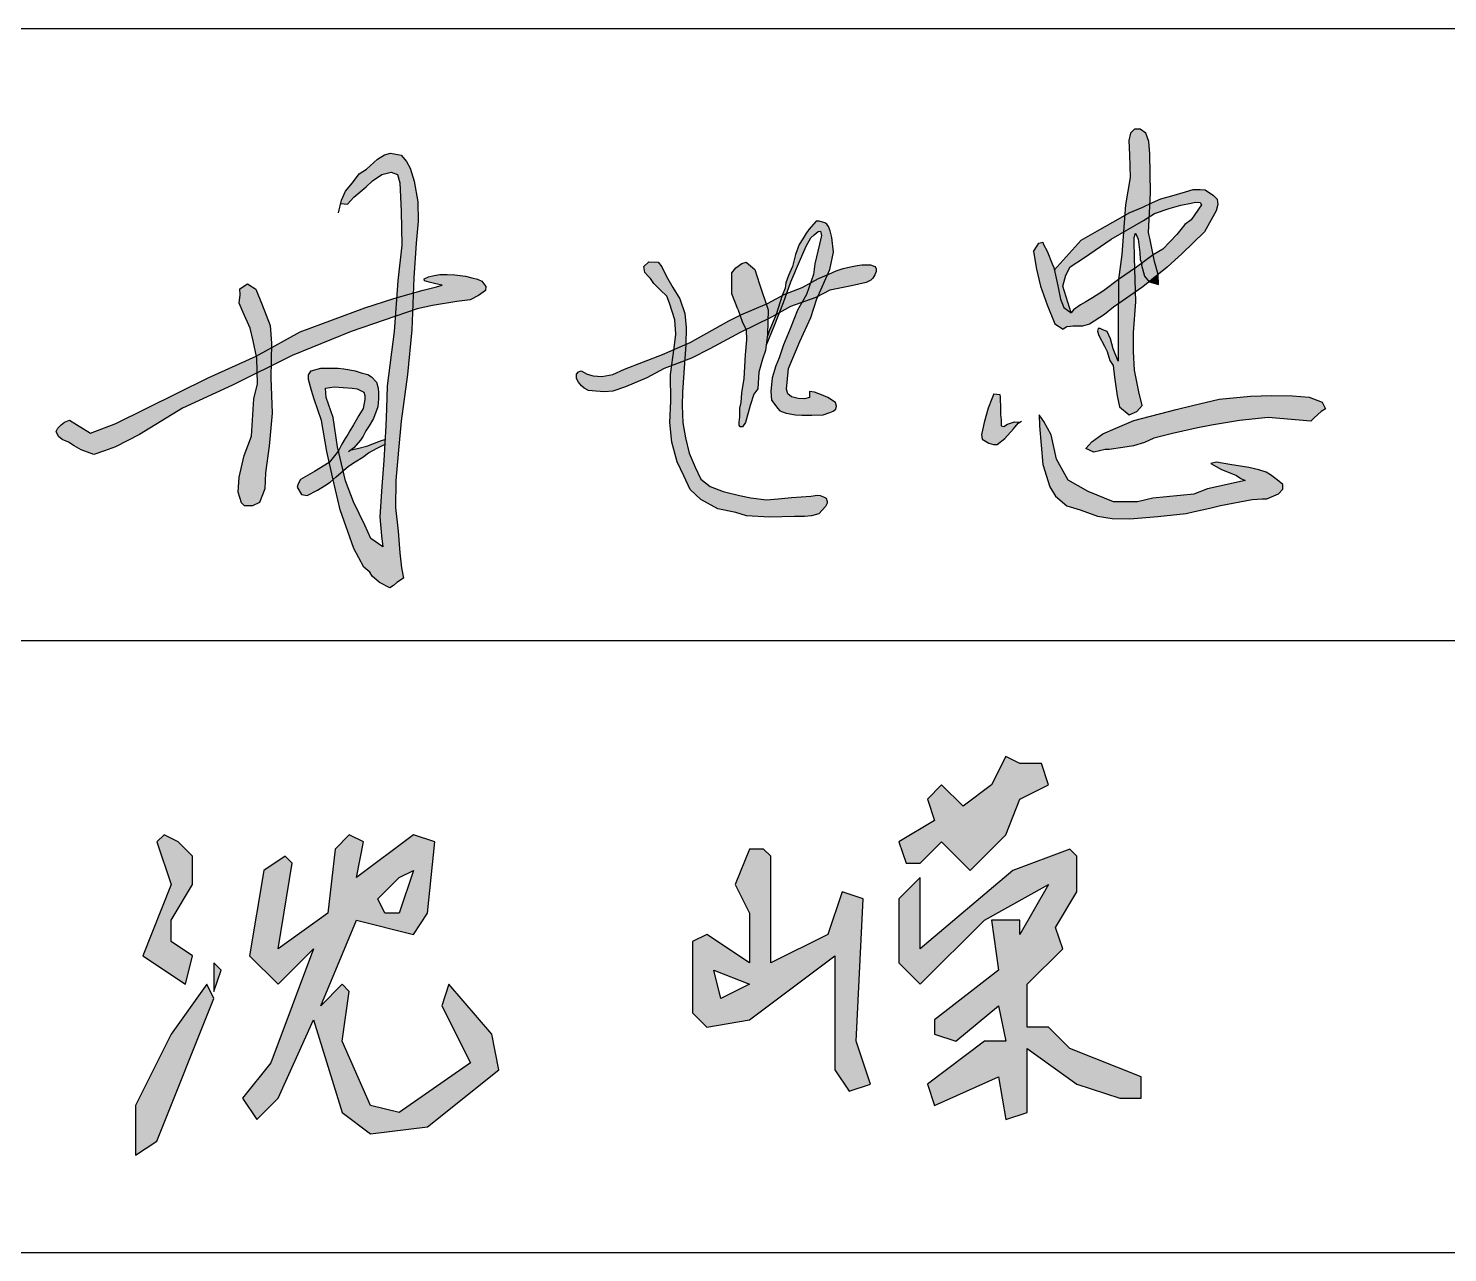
# Model space of a CAD drawing. Header units: millimetres. Extents: x 866309 to 879639, y 39442 to 44891.
# Drawn here: x 869122.6 to 869137.68, y 39486.43 to 39499.43 of the extents above; entities that cross this region are included whole.
import ezdxf

# ---------------------------------------------------------------- set-up
doc = ezdxf.new("R2010")
doc.units = ezdxf.units.MM
doc.header["$LTSCALE"] = 1000
doc.header["$MEASUREMENT"] = 0
doc.layers.add('HATCH', color=8, linetype='Continuous')

msp = doc.modelspace()

# ---------------------------------------------------------------- hatches: boundary and pattern name
at = {"linetype": 'Continuous'}
h = msp.add_hatch(color=256, dxfattribs=at)
h.paths.add_polyline_path([(869131.169, 39489.583), (869131.169, 39488.373), (869131.32, 39488.146), (869131.547, 39488.221), (869131.396, 39488.675), (869131.471, 39490.188), (869131.245, 39490.263), (869131.093, 39489.81), (869130.488, 39489.507), (869130.488, 39490.641), (869130.413, 39490.717), (869130.261, 39490.717), (869130.11, 39490.339), (869130.261, 39490.036), (869130.261, 39489.507), (869129.808, 39489.81), (869129.656, 39489.734), (869129.656, 39488.978), (869129.808, 39488.826), (869130.261, 39488.902)])
h.paths.add_polyline_path([(869130.261, 39489.28), (869129.959, 39489.129), (869129.883, 39489.431)], flags=16)
h.paths.add_polyline_path([(869132.984, 39490.868), (869133.135, 39491.246), (869133.438, 39491.398), (869133.362, 39491.625), (869133.135, 39491.625), (869132.984, 39491.7), (869132.833, 39491.398), (869132.53, 39491.171), (869132.303, 39491.398), (869132.152, 39491.246), (869132.228, 39491.02), (869131.85, 39490.793), (869131.925, 39490.566), (869132.076, 39490.566), (869132.303, 39490.793), (869132.606, 39490.49)])
h.paths.add_polyline_path([(869133.74, 39490.263), (869133.74, 39490.641), (869133.665, 39490.717), (869133.06, 39490.49), (869132.076, 39489.658), (869132.076, 39490.415), (869131.85, 39490.188), (869131.85, 39489.507), (869132.076, 39489.28), (869132.757, 39489.961), (869133.438, 39490.339), (869133.135, 39489.81), (869133.135, 39489.961), (869132.833, 39489.961), (869132.908, 39489.431), (869132.228, 39488.902), (869132.228, 39488.751), (869132.455, 39488.675), (869132.908, 39489.053), (869132.984, 39488.675), (869132.757, 39488.675), (869132.152, 39488.221), (869132.228, 39487.995), (869132.908, 39488.297), (869132.984, 39487.843), (869133.211, 39487.919), (869133.211, 39488.6), (869133.74, 39488.221), (869134.194, 39488.07), (869134.421, 39488.07), (869134.421, 39488.297), (869133.665, 39488.6), (869133.438, 39488.826), (869133.211, 39488.826), (869133.211, 39489.28), (869133.589, 39489.658), (869133.513, 39489.885)])
h = msp.add_hatch(color=256, dxfattribs=at)
h.paths.add_polyline_path([(869124.121, 39489.734), (869124.121, 39489.961), (869124.348, 39490.339), (869124.348, 39490.641), (869124.197, 39490.793), (869124.046, 39490.868), (869123.97, 39490.793), (869124.121, 39490.339), (869123.819, 39489.583), (869124.273, 39489.28), (869124.348, 39489.583)])
h.paths.add_polyline_path([(869124.651, 39489.431), (869124.575, 39489.507), (869124.575, 39489.205)])
h.paths.add_polyline_path([(869124.575, 39489.129), (869124.5, 39489.28), (869124.121, 39488.751), (869123.743, 39487.995), (869123.743, 39487.465), (869123.97, 39487.616)])
h.paths.add_polyline_path([(869126.088, 39489.961), (869126.693, 39489.81), (869126.844, 39490.036), (869126.92, 39490.793), (869126.693, 39490.868), (869126.088, 39490.415), (869126.163, 39490.793), (869126.012, 39490.868), (869125.861, 39490.717), (869125.785, 39490.036), (869125.256, 39489.658), (869125.407, 39490.566), (869125.331, 39490.641), (869125.105, 39490.49), (869124.953, 39489.583), (869125.256, 39489.28), (869125.634, 39489.658), (869125.18, 39488.448), (869124.878, 39488.07), (869125.029, 39487.843), (869125.256, 39488.07), (869125.634, 39488.902), (869125.936, 39487.919), (869126.239, 39487.692), (869126.844, 39487.768), (869127.6, 39488.373), (869127.525, 39488.751), (869127.071, 39489.28), (869126.995, 39489.053), (869127.298, 39488.448), (869126.541, 39487.919), (869126.239, 39487.995), (869125.936, 39488.675), (869126.012, 39489.205), (869125.936, 39489.28), (869125.71, 39489.053)])
h.paths.add_polyline_path([(869126.315, 39490.188), (869126.541, 39490.415), (869126.693, 39490.49), (869126.541, 39490.036), (869126.39, 39490.036)], flags=16)
at = {"layer": 'HATCH'}
for points in [[(869134.515, 39498.099), (869134.504, 39498.229), (869134.473, 39498.32), (869134.41, 39498.362), (869134.35, 39498.362), (869134.308, 39498.317), (869134.29, 39498.24), (869134.297, 39498.089), (869134.304, 39497.847), (869134.255, 39497.556), (869134.247, 39497.445), (869134.294, 39497.472), (869134.438, 39497.531), (869134.516, 39497.568), (869134.522, 39497.685)], [(869126.723, 39497.15), (869126.744, 39497.385), (869126.742, 39497.591), (869126.701, 39497.81), (869126.659, 39497.946), (869126.619, 39498.016), (869126.563, 39498.085), (869126.45, 39498.107), (869126.386, 39498.088), (869126.311, 39498.043), (869126.196, 39497.936), (869126.119, 39497.885), (869126.047, 39497.792), (869125.972, 39497.703), (869125.929, 39497.607), (869125.921, 39497.572), (869125.995, 39497.565), (869126.059, 39497.639), (869126.19, 39497.75), (869126.258, 39497.811), (869126.359, 39497.878), (869126.457, 39497.905), (869126.524, 39497.878), (869126.551, 39497.791), (869126.564, 39497.491), (869126.571, 39497.13), (869126.527, 39496.752), (869126.515, 39496.571), (869126.693, 39496.622), (869126.699, 39496.781)], [(869135.229, 39497.616), (869135.19, 39497.658), (869135.102, 39497.716), (869135.05, 39497.721), (869134.973, 39497.719), (869134.892, 39497.696), (869134.746, 39497.653), (869134.632, 39497.62), (869134.543, 39497.581), (869134.516, 39497.568), (869134.509, 39497.432), (869134.563, 39497.466), (869134.718, 39497.519), (869134.844, 39497.553), (869134.952, 39497.575), (869134.998, 39497.584), (869135.047, 39497.582), (869135.064, 39497.557), (869134.953, 39497.398), (869134.886, 39497.347), (869134.799, 39497.244), (869134.651, 39497.086), (869134.55, 39497.026), (869134.564, 39496.956), (869134.602, 39496.818), (869134.697, 39496.895), (869134.856, 39497.04), (869135.096, 39497.269), (869135.22, 39497.492), (869135.236, 39497.562)], [(869134.516, 39497.568), (869134.438, 39497.531), (869134.294, 39497.472), (869134.247, 39497.445), (869134.234, 39497.269), (869134.446, 39497.391), (869134.509, 39497.432)], [(869130.793, 39496.957), (869130.866, 39497.118), (869130.915, 39497.208), (869130.951, 39497.239), (869130.993, 39497.275), (869131.018, 39497.279), (869131.026, 39497.231), (869131.007, 39497.138), (869130.955, 39496.931), (869130.941, 39496.816), (869130.911, 39496.728), (869130.925, 39496.736), (869130.995, 39496.776), (869131.092, 39496.817), (869131.116, 39496.87), (869131.153, 39497.056), (869131.137, 39497.211), (869131.118, 39497.283), (869131.101, 39497.328), (869131.083, 39497.353), (869131.063, 39497.368), (869131.002, 39497.385), (869130.971, 39497.385), (869130.894, 39497.297), (869130.862, 39497.248), (869130.829, 39497.195), (869130.791, 39497.137), (869130.75, 39497.03), (869130.72, 39496.901), (869130.677, 39496.806), (869130.647, 39496.73), (869130.642, 39496.673), (869130.61, 39496.594), (869130.638, 39496.609), (869130.657, 39496.616), (869130.7, 39496.739)], [(869133.82, 39496.999), (869134.103, 39497.193), (869134.234, 39497.269), (869134.247, 39497.445), (869134.204, 39497.42), (869133.959, 39497.281), (869133.784, 39497.184), (869133.499, 39496.865), (869133.538, 39496.696), (869133.566, 39496.555), (869133.6, 39496.469), (869133.677, 39496.409), (869133.589, 39496.693), (869133.622, 39496.809), (869133.667, 39496.898)], [(869134.509, 39497.432), (869134.446, 39497.391), (869134.234, 39497.269), (869134.217, 39497.029), (869134.181, 39496.766), (869134.355, 39496.883), (869134.351, 39496.995), (869134.346, 39497.177), (869134.348, 39497.21), (869134.363, 39497.257), (869134.391, 39497.192), (869134.404, 39497.081), (869134.406, 39497.051), (869134.413, 39496.978), (869134.428, 39496.936), (869134.55, 39497.026), (869134.518, 39497.187), (869134.501, 39497.264)], [(869133.493, 39496.893), (869133.477, 39496.932), (869133.422, 39497.067), (869133.386, 39497.137), (869133.378, 39497.16), (869133.335, 39497.152), (869133.319, 39497.121), (869133.277, 39497.063), (869133.309, 39496.876), (869133.352, 39496.694), (869133.424, 39496.495), (869133.505, 39496.293), (869133.592, 39496.236), (869133.634, 39496.261), (869133.67, 39496.267), (869133.695, 39496.268), (869133.746, 39496.268), (869133.8, 39496.27), (869133.872, 39496.289), (869134.033, 39496.394), (869134.127, 39496.471), (869134.18, 39496.508), (869134.181, 39496.766), (869134.023, 39496.644), (869133.904, 39496.569), (869133.834, 39496.526), (869133.778, 39496.495), (869133.704, 39496.442), (869133.677, 39496.409), (869133.6, 39496.469), (869133.566, 39496.555), (869133.538, 39496.696)], [(869129.576, 39496.402), (869129.524, 39496.56), (869129.45, 39496.681), (869129.38, 39496.796), (869129.333, 39496.9), (869129.291, 39496.949), (869129.195, 39496.953), (869129.142, 39496.904), (869129.152, 39496.838), (869129.182, 39496.804), (869129.21, 39496.774), (869129.247, 39496.721), (869129.317, 39496.65), (869129.383, 39496.587), (869129.414, 39496.513), (869129.468, 39496.336), (869129.481, 39496.184), (869129.461, 39496.04), (869129.459, 39496.02), (869129.586, 39496.075), (869129.591, 39496.254)], [(869130.37, 39496.716), (869130.318, 39496.872), (869130.226, 39496.948), (869130.182, 39496.936), (869130.118, 39496.888), (869130.074, 39496.836), (869130.074, 39496.752), (869130.074, 39496.612), (869130.138, 39496.451), (869130.161, 39496.384), (869130.171, 39496.389), (869130.441, 39496.504)], [(869131.503, 39496.731), (869131.551, 39496.756), (869131.572, 39496.778), (869131.594, 39496.813), (869131.609, 39496.851), (869131.608, 39496.879), (869131.605, 39496.89), (869131.595, 39496.904), (869131.548, 39496.919), (869131.455, 39496.919), (869131.405, 39496.912), (869131.335, 39496.899), (869131.258, 39496.882), (869131.182, 39496.856), (869131.105, 39496.822), (869131.092, 39496.817), (869130.99, 39496.585), (869131.117, 39496.653), (869131.345, 39496.697)], [(869134.459, 39496.801), (869134.426, 39496.917), (869134.428, 39496.936), (869134.372, 39496.895), (869134.355, 39496.883), (869134.362, 39496.632), (869134.439, 39496.686), (869134.508, 39496.741)], [(869134.564, 39496.956), (869134.55, 39497.026), (869134.55, 39497.026), (869134.428, 39496.936), (869134.426, 39496.917), (869134.459, 39496.801), (869134.508, 39496.741), (869134.602, 39496.818)], [(869127.386, 39496.594), (869127.46, 39496.646), (869127.462, 39496.689), (869127.419, 39496.747), (869127.373, 39496.769), (869127.315, 39496.784), (869127.247, 39496.8), (869127.132, 39496.813), (869127.052, 39496.817), (869126.975, 39496.817), (869126.915, 39496.806), (869126.854, 39496.794), (869126.806, 39496.773), (869126.81, 39496.749), (869126.862, 39496.736), (869126.93, 39496.72), (869127, 39496.705), (869126.938, 39496.687), (869126.796, 39496.652), (869126.693, 39496.622), (869126.686, 39496.438), (869126.732, 39496.454), (869126.895, 39496.487), (869127.153, 39496.53), (869127.295, 39496.547)], [(869131.092, 39496.817), (869130.995, 39496.776), (869130.925, 39496.736), (869130.911, 39496.728), (869130.869, 39496.607), (869130.819, 39496.521), (869130.966, 39496.573), (869130.99, 39496.585)], [(869134.355, 39496.883), (869134.181, 39496.766), (869134.18, 39496.508), (869134.362, 39496.632)], [(869134.602, 39496.818), (869134.508, 39496.741), (869134.606, 39496.71)], [(869125.173, 39496.275), (869125.089, 39496.497), (869125.019, 39496.663), (869124.931, 39496.72), (869124.849, 39496.664), (869124.855, 39496.6), (869124.843, 39496.512), (869124.886, 39496.413), (869124.961, 39496.249), (869124.99, 39496.115), (869125.025, 39495.951), (869125.185, 39496.04), (869125.186, 39496.09)], [(869126.693, 39496.622), (869126.515, 39496.571), (869126.502, 39496.374), (869126.686, 39496.438)], [(869130.61, 39496.594), (869130.454, 39496.509), (869130.441, 39496.504), (869130.462, 39496.442), (869130.459, 39496.345), (869130.496, 39496.364), (869130.547, 39496.392)], [(869130.657, 39496.616), (869130.638, 39496.609), (869130.61, 39496.594), (869130.547, 39496.392), (869130.58, 39496.411), (869130.622, 39496.519)], [(869130.869, 39496.607), (869130.911, 39496.728), (869130.821, 39496.679), (869130.657, 39496.616), (869130.622, 39496.519), (869130.58, 39496.411), (869130.699, 39496.479), (869130.819, 39496.521)], [(869134.365, 39496.526), (869134.362, 39496.632), (869134.18, 39496.508), (869134.178, 39496.24), (869134.177, 39496.026), (869134.178, 39495.896), (869134.126, 39496.03), (869134.097, 39496.136), (869134.062, 39496.212), (869134.014, 39496.231), (869133.987, 39496.243), (869133.966, 39496.245), (869133.958, 39496.216), (869133.974, 39496.17), (869134.033, 39496.058), (869134.06, 39495.999), (869134.09, 39495.904), (869134.124, 39495.853), (869134.14, 39495.727), (869134.168, 39495.528), (869134.191, 39495.411), (869134.296, 39495.326), (869134.377, 39495.363), (869134.432, 39495.427), (869134.397, 39495.573), (869134.351, 39495.802), (869134.34, 39496.001), (869134.34, 39496.203)], [(869126.034, 39496.212), (869126.502, 39496.374), (869126.515, 39496.571), (869126.486, 39496.563), (869126.179, 39496.462), (869125.49, 39496.208), (869125.185, 39496.04), (869125.182, 39495.845), (869125.405, 39495.956)], [(869130.462, 39496.442), (869130.441, 39496.504), (869130.171, 39496.389), (869130.161, 39496.384), (869130.183, 39496.318), (869130.226, 39496.231), (869130.459, 39496.345)], [(869130.913, 39496.362), (869130.978, 39496.558), (869130.99, 39496.585), (869130.966, 39496.573), (869130.819, 39496.521), (869130.771, 39496.439), (869130.693, 39496.24), (869130.622, 39496.071), (869130.578, 39495.934), (869130.543, 39495.847), (869130.504, 39495.719), (869130.488, 39495.577), (869130.497, 39495.482), (869130.565, 39495.396), (869130.585, 39495.371), (869130.653, 39495.344), (869130.752, 39495.327), (869130.818, 39495.325), (869130.926, 39495.325), (869131.044, 39495.329), (869131.115, 39495.352), (869131.15, 39495.368), (869131.18, 39495.388), (869131.185, 39495.419), (869131.177, 39495.457), (869131.095, 39495.513), (869131.046, 39495.532), (869130.952, 39495.567), (869130.901, 39495.575), (869130.901, 39495.536), (869130.898, 39495.512), (869130.846, 39495.498), (869130.778, 39495.501), (869130.708, 39495.52), (869130.67, 39495.549), (869130.654, 39495.6), (869130.678, 39495.82), (869130.796, 39496.106)], [(869125.972, 39494.628), (869125.948, 39494.733), (869125.872, 39494.668), (869125.84, 39494.639), (869125.84, 39494.638), (869125.915, 39494.32), (869126.059, 39493.908), (869126.168, 39493.709), (869126.23, 39493.655), (869126.256, 39493.615), (869126.333, 39493.546), (869126.443, 39493.49), (869126.481, 39493.516), (869126.516, 39493.548), (869126.589, 39493.593), (869126.567, 39493.703), (869126.55, 39493.863), (869126.531, 39494.091), (869126.503, 39494.344), (869126.506, 39494.629), (869126.535, 39494.951), (869126.563, 39495.26), (869126.632, 39495.754), (869126.678, 39496.23), (869126.686, 39496.438), (869126.502, 39496.374), (869126.49, 39496.212), (869126.416, 39495.635), (869126.409, 39495.391), (869126.399, 39495.209), (869126.379, 39494.844), (869126.359, 39494.565), (869126.336, 39494.244), (869126.355, 39494.043), (869126.369, 39493.925), (869126.242, 39494.015), (869126.177, 39494.156), (869126.057, 39494.404)], [(869130.163, 39496.201), (869130.226, 39496.231), (869130.183, 39496.318), (869130.161, 39496.384), (869130.044, 39496.327), (869129.632, 39496.094), (869129.586, 39496.075), (869129.574, 39495.902), (869129.645, 39495.929), (869129.842, 39496.027)], [(869130.455, 39496.179), (869130.459, 39496.345), (869130.226, 39496.231), (869130.232, 39496.123), (869130.217, 39495.965), (869130.202, 39495.713), (869130.177, 39495.561), (869130.169, 39495.458), (869130.158, 39495.399), (869130.156, 39495.349), (869130.156, 39495.305), (869130.15, 39495.248), (869130.151, 39495.219), (869130.155, 39495.207), (869130.163, 39495.2), (869130.189, 39495.201), (869130.219, 39495.245), (869130.268, 39495.426), (869130.31, 39495.546), (869130.35, 39495.602), (869130.362, 39495.782), (869130.402, 39495.918), (869130.434, 39496.011)], [(869130.58, 39496.411), (869130.547, 39496.392), (869130.474, 39496.228), (869130.453, 39496.164), (869130.442, 39496.07), (869130.524, 39496.27)], [(869125.185, 39496.04), (869125.025, 39495.951), (869125.03, 39495.928), (869125.034, 39495.772), (869125.182, 39495.845)], [(869129.356, 39495.82), (869129.435, 39495.85), (869129.459, 39496.02), (869129.338, 39495.969), (869128.935, 39495.814), (869128.811, 39495.755), (869128.693, 39495.734), (869128.601, 39495.743), (869128.54, 39495.76), (869128.474, 39495.793), (869128.447, 39495.784), (869128.427, 39495.758), (869128.424, 39495.715), (869128.448, 39495.673), (869128.478, 39495.637), (869128.508, 39495.609), (869128.553, 39495.587), (869128.631, 39495.578), (869128.722, 39495.571), (869128.81, 39495.578), (869128.946, 39495.625), (869129.173, 39495.72)], [(869129.586, 39496.075), (869129.459, 39496.02), (869129.435, 39495.85), (869129.574, 39495.902)], [(869124.241, 39495.397), (869124.773, 39495.642), (869125.034, 39495.772), (869125.03, 39495.928), (869125.025, 39495.951), (869124.514, 39495.719), (869123.534, 39495.235), (869123.266, 39495.133), (869123.042, 39495.271), (869122.989, 39495.248), (869122.954, 39495.221), (869122.919, 39495.186), (869122.9, 39495.149), (869122.925, 39495.096), (869122.964, 39495.065), (869123.03, 39495.038), (869123.09, 39494.999), (869123.166, 39494.955), (869123.3, 39494.908), (869123.412, 39494.945), (869123.531, 39494.988), (869123.785, 39495.12)], [(869125.195, 39495.345), (869125.179, 39495.72), (869125.182, 39495.845), (869125.034, 39495.772), (869125.037, 39495.657), (869124.999, 39495.499), (869124.974, 39495.101), (869124.895, 39494.896), (869124.843, 39494.664), (869124.834, 39494.506), (869124.868, 39494.393), (869124.9, 39494.362), (869124.985, 39494.362), (869125.06, 39494.398), (869125.116, 39494.542), (869125.121, 39494.711), (869125.161, 39494.995)], [(869129.548, 39495.428), (869129.55, 39495.569), (869129.565, 39495.775), (869129.574, 39495.902), (869129.435, 39495.85), (869129.422, 39495.755), (869129.428, 39495.471), (869129.418, 39495.247), (869129.439, 39495.037), (869129.496, 39494.83), (869129.566, 39494.681), (869129.631, 39494.534), (869129.744, 39494.428), (869129.925, 39494.331), (869130.118, 39494.29), (869130.23, 39494.255), (869130.474, 39494.24), (869130.741, 39494.247), (869130.845, 39494.248), (869130.92, 39494.254), (869130.998, 39494.277), (869131.07, 39494.354), (869131.088, 39494.39), (869131.088, 39494.406), (869131.076, 39494.444), (869131.048, 39494.458), (869131.012, 39494.47), (869130.984, 39494.476), (869130.913, 39494.463), (869130.709, 39494.449), (869130.566, 39494.437), (869130.444, 39494.426), (869130.278, 39494.445), (869130.155, 39494.471), (869129.983, 39494.512), (869129.845, 39494.568), (869129.744, 39494.646), (869129.684, 39494.773), (869129.621, 39494.92), (869129.584, 39495.083), (869129.554, 39495.243)], [(869126.248, 39495.732), (869126.21, 39495.756), (869126.14, 39495.773), (869126.076, 39495.793), (869126.018, 39495.806), (869125.954, 39495.816), (869125.893, 39495.823), (869125.796, 39495.823), (869125.711, 39495.823), (869125.607, 39495.793), (869125.58, 39495.752), (869125.58, 39495.702), (869125.61, 39495.587), (869125.641, 39495.493), (869125.718, 39495.267), (869125.775, 39494.937), (869125.8, 39494.821), (869125.898, 39494.946), (869125.888, 39494.989), (869125.842, 39495.3), (869125.768, 39495.511), (869125.759, 39495.611), (869125.851, 39495.626), (869126.042, 39495.609), (869126.096, 39495.602), (869126.137, 39495.582), (869126.168, 39495.567), (869126.179, 39495.533), (869126.179, 39495.489), (869126.161, 39495.396), (869126.114, 39495.322), (869126.057, 39495.222), (869126.018, 39495.157), (869125.996, 39495.12), (869125.968, 39495.076), (869125.935, 39495.016), (869125.898, 39494.946), (869125.948, 39494.733), (869126.003, 39494.781), (869126.074, 39494.828), (869126.155, 39494.878), (869126.216, 39494.924), (869126.307, 39494.974), (869126.388, 39495.011), (869126.391, 39495.067), (869126.355, 39495.056), (869126.253, 39495.017), (869126.209, 39495), (869126.098, 39494.969), (869126.033, 39494.955), (869126.062, 39494.977), (869126.133, 39495.058), (869126.16, 39495.102), (869126.187, 39495.156), (869126.224, 39495.21), (869126.271, 39495.287), (869126.315, 39495.412), (869126.322, 39495.496), (869126.322, 39495.56), (869126.318, 39495.611), (869126.302, 39495.675)], [(869133.067, 39495.179), (869133.117, 39495.239), (869133.135, 39495.25), (869133.077, 39495.254), (869133.004, 39495.229), (869132.964, 39495.204), (869132.936, 39495.209), (869132.934, 39495.236), (869132.934, 39495.274), (869132.929, 39495.332), (869132.929, 39495.374), (869132.929, 39495.435), (869132.926, 39495.47), (869132.926, 39495.515), (869132.921, 39495.545), (869132.856, 39495.55), (869132.836, 39495.497), (869132.798, 39495.397), (869132.753, 39495.246), (869132.738, 39495.166), (869132.728, 39495.118), (869132.735, 39495.068), (869132.803, 39495.026), (869132.853, 39495.011), (869132.894, 39495.013), (869132.974, 39495.076)], [(869134.756, 39495.131), (869135.005, 39495.187), (869135.168, 39495.218), (869135.467, 39495.269), (869135.772, 39495.299), (869136.225, 39495.261), (869136.258, 39495.294), (869136.332, 39495.363), (869136.378, 39495.391), (869136.345, 39495.462), (869136.205, 39495.516), (869136.029, 39495.528), (869135.808, 39495.533), (869135.584, 39495.526), (869135.25, 39495.495), (869134.967, 39495.427), (869134.794, 39495.383), (869134.343, 39495.266), (869134.147, 39495.182), (869134.015, 39495.126), (869133.898, 39495.042), (869133.835, 39494.971), (869133.919, 39494.93), (869134.041, 39494.958), (869134.082, 39494.961), (869134.227, 39494.981), (869134.339, 39494.999), (869134.458, 39495.035), (869134.555, 39495.08)], [(869133.465, 39495.115), (869133.389, 39495.255), (869133.338, 39495.329), (869133.341, 39495.211), (869133.376, 39494.799), (869133.451, 39494.563), (869133.512, 39494.465), (869133.632, 39494.36), (869133.773, 39494.32), (869133.958, 39494.251), (869134.113, 39494.225), (869134.303, 39494.223), (869134.599, 39494.247), (869134.9, 39494.281), (869134.989, 39494.301), (869135.152, 39494.335), (869135.265, 39494.366), (869135.601, 39494.428), (869135.708, 39494.436), (869135.758, 39494.436), (869135.879, 39494.489), (869135.925, 39494.537), (869135.927, 39494.586), (869135.865, 39494.636), (869135.794, 39494.69), (869135.748, 39494.718), (869135.671, 39494.745), (869135.564, 39494.767), (869135.365, 39494.799), (869135.222, 39494.825), (869135.162, 39494.811), (869135.276, 39494.747), (869135.32, 39494.729), (869135.433, 39494.682), (869135.482, 39494.652), (869135.526, 39494.63), (869135.126, 39494.543), (869134.98, 39494.484), (869134.546, 39494.444), (869134.384, 39494.405), (869134.127, 39494.405), (869133.859, 39494.515), (869133.646, 39494.634), (869133.524, 39494.856)], [(869125.898, 39494.946), (869125.8, 39494.821), (869125.84, 39494.639), (869125.872, 39494.668), (869125.948, 39494.733)], [(869125.84, 39494.639), (869125.8, 39494.821), (869125.644, 39494.726), (869125.496, 39494.642), (869125.468, 39494.596), (869125.459, 39494.559), (869125.505, 39494.481), (869125.566, 39494.47), (869125.674, 39494.529), (869125.748, 39494.574), (869125.809, 39494.613)]]:
    msp.add_hatch(color=256, dxfattribs=at).paths.add_polyline_path(points)

# ---------------------------------------------------------------- linework, layer by layer
for p, q in [((869105.005, 39499.431), (869215.005, 39499.431)), ((869105.005, 39492.931), (869160.005, 39492.931)), ((869105.005, 39486.431), (869160.005, 39486.431))]:
    msp.add_line(p, q)
for points in [[(869134.426, 39496.917), (869134.459, 39496.801), (869134.508, 39496.741), (869134.606, 39496.71), (869134.602, 39496.818), (869134.564, 39496.956), (869134.518, 39497.187), (869134.501, 39497.264), (869134.522, 39497.685), (869134.515, 39498.099), (869134.504, 39498.229), (869134.473, 39498.32), (869134.41, 39498.362), (869134.35, 39498.362), (869134.308, 39498.317), (869134.29, 39498.24), (869134.297, 39498.089), (869134.304, 39497.847), (869134.255, 39497.556), (869134.217, 39497.029), (869134.181, 39496.766), (869134.178, 39496.24), (869134.177, 39496.026), (869134.178, 39495.896), (869134.126, 39496.03), (869134.097, 39496.136), (869134.062, 39496.212)], [(869125.897, 39497.474), (869125.929, 39497.607), (869125.972, 39497.703), (869126.047, 39497.792), (869126.119, 39497.885), (869126.196, 39497.936), (869126.311, 39498.043), (869126.386, 39498.088), (869126.45, 39498.107), (869126.563, 39498.085), (869126.619, 39498.016), (869126.659, 39497.946), (869126.701, 39497.81), (869126.742, 39497.591), (869126.744, 39497.385), (869126.723, 39497.15), (869126.699, 39496.781), (869126.678, 39496.23), (869126.632, 39495.754), (869126.563, 39495.26), (869126.535, 39494.951), (869126.506, 39494.629), (869126.503, 39494.344), (869126.531, 39494.091), (869126.55, 39493.863), (869126.567, 39493.703), (869126.589, 39493.593), (869126.516, 39493.548), (869126.481, 39493.516), (869126.443, 39493.49), (869126.333, 39493.546), (869126.256, 39493.615), (869126.23, 39493.655), (869126.168, 39493.709), (869126.059, 39493.908), (869125.915, 39494.32), (869125.84, 39494.638), (869125.775, 39494.937), (869125.718, 39495.267), (869125.641, 39495.493), (869125.61, 39495.587), (869125.58, 39495.702), (869125.58, 39495.752), (869125.607, 39495.793), (869125.607, 39495.793), (869125.711, 39495.823), (869125.796, 39495.823), (869125.796, 39495.823), (869125.893, 39495.823), (869125.954, 39495.816), (869126.018, 39495.806), (869126.076, 39495.793), (869126.14, 39495.773), (869126.21, 39495.756), (869126.248, 39495.732), (869126.302, 39495.675), (869126.318, 39495.611), (869126.322, 39495.56), (869126.322, 39495.496), (869126.315, 39495.412), (869126.271, 39495.287), (869126.224, 39495.21), (869126.187, 39495.156), (869126.16, 39495.102), (869126.133, 39495.058), (869126.133, 39495.058), (869126.062, 39494.977), (869126.005, 39494.934)], [(869125.921, 39497.572), (869125.995, 39497.565), (869125.995, 39497.565), (869126.059, 39497.639), (869126.19, 39497.75), (869126.258, 39497.811), (869126.359, 39497.878), (869126.457, 39497.905), (869126.457, 39497.905), (869126.524, 39497.878), (869126.551, 39497.791), (869126.564, 39497.491), (869126.571, 39497.13), (869126.527, 39496.752), (869126.49, 39496.212), (869126.416, 39495.635), (869126.409, 39495.391), (869126.399, 39495.209), (869126.379, 39494.844), (869126.359, 39494.565), (869126.336, 39494.244), (869126.355, 39494.043), (869126.369, 39493.925), (869126.369, 39493.925), (869126.242, 39494.015), (869126.177, 39494.156), (869126.057, 39494.404), (869125.972, 39494.628), (869125.888, 39494.989), (869125.842, 39495.3), (869125.768, 39495.511), (869125.759, 39495.611), (869125.759, 39495.611), (869125.851, 39495.626), (869126.042, 39495.609), (869126.042, 39495.609), (869126.096, 39495.602), (869126.137, 39495.582), (869126.168, 39495.567), (869126.179, 39495.533), (869126.179, 39495.489), (869126.161, 39495.396), (869126.114, 39495.322), (869126.057, 39495.222), (869126.018, 39495.157), (869125.996, 39495.12), (869125.968, 39495.076), (869125.935, 39495.016), (869125.898, 39494.946), (869125.8, 39494.821), (869125.644, 39494.726), (869125.496, 39494.642), (869125.468, 39494.596), (869125.459, 39494.559), (869125.505, 39494.481), (869125.566, 39494.47), (869125.674, 39494.529), (869125.748, 39494.574), (869125.809, 39494.613), (869125.872, 39494.668), (869126.003, 39494.781), (869126.074, 39494.828), (869126.155, 39494.878), (869126.216, 39494.924), (869126.307, 39494.974), (869126.388, 39495.011)], [(869133.499, 39496.865), (869133.784, 39497.184), (869133.959, 39497.281), (869134.204, 39497.42), (869134.294, 39497.472), (869134.438, 39497.531), (869134.543, 39497.581), (869134.632, 39497.62), (869134.746, 39497.653), (869134.892, 39497.696), (869134.973, 39497.719), (869135.05, 39497.721), (869135.102, 39497.716), (869135.19, 39497.658), (869135.229, 39497.616), (869135.236, 39497.562), (869135.22, 39497.492), (869135.096, 39497.269), (869134.856, 39497.04), (869134.697, 39496.895), (869134.439, 39496.686), (869134.127, 39496.471), (869134.033, 39496.394), (869133.872, 39496.289), (869133.8, 39496.27), (869133.746, 39496.268), (869133.695, 39496.268), (869133.67, 39496.267), (869133.634, 39496.261), (869133.592, 39496.236)], [(869133.277, 39497.063), (869133.319, 39497.121), (869133.335, 39497.152), (869133.335, 39497.152), (869133.378, 39497.16), (869133.386, 39497.137), (869133.422, 39497.067), (869133.477, 39496.932), (869133.493, 39496.893), (869133.538, 39496.696), (869133.566, 39496.555), (869133.6, 39496.469), (869133.677, 39496.409), (869133.589, 39496.693), (869133.622, 39496.809), (869133.667, 39496.898), (869133.82, 39496.999), (869134.103, 39497.193), (869134.446, 39497.391), (869134.563, 39497.466), (869134.718, 39497.519), (869134.844, 39497.553), (869134.952, 39497.575), (869134.998, 39497.584), (869135.047, 39497.582), (869135.064, 39497.557), (869134.953, 39497.398), (869134.886, 39497.347), (869134.799, 39497.244), (869134.651, 39497.086), (869134.55, 39497.026), (869134.372, 39496.895), (869134.181, 39496.766), (869134.023, 39496.644), (869133.904, 39496.569), (869133.834, 39496.526), (869133.778, 39496.495), (869133.704, 39496.442), (869133.677, 39496.409)], [(869130.442, 39496.07), (869130.524, 39496.27), (869130.622, 39496.519), (869130.7, 39496.739), (869130.793, 39496.957), (869130.866, 39497.118), (869130.915, 39497.208), (869130.951, 39497.239), (869130.993, 39497.275), (869131.018, 39497.279), (869131.026, 39497.231), (869131.007, 39497.138), (869130.955, 39496.931), (869130.941, 39496.816), (869130.869, 39496.607), (869130.771, 39496.439), (869130.693, 39496.24), (869130.622, 39496.071), (869130.578, 39495.934), (869130.543, 39495.847), (869130.504, 39495.719), (869130.488, 39495.577), (869130.497, 39495.482), (869130.565, 39495.396), (869130.585, 39495.371), (869130.653, 39495.344), (869130.752, 39495.327), (869130.818, 39495.325), (869130.926, 39495.325), (869131.044, 39495.329), (869131.115, 39495.352), (869131.15, 39495.368), (869131.18, 39495.388), (869131.185, 39495.419), (869131.177, 39495.457), (869131.095, 39495.513), (869131.046, 39495.532), (869130.952, 39495.567), (869130.901, 39495.575), (869130.901, 39495.536), (869130.898, 39495.512), (869130.846, 39495.498), (869130.778, 39495.501), (869130.708, 39495.52), (869130.67, 39495.549), (869130.654, 39495.6), (869130.678, 39495.82), (869130.796, 39496.106), (869130.913, 39496.362), (869130.978, 39496.558), (869131.116, 39496.87), (869131.153, 39497.056), (869131.137, 39497.211), (869131.118, 39497.283), (869131.101, 39497.328), (869131.083, 39497.353), (869131.063, 39497.368), (869131.002, 39497.385), (869130.971, 39497.385), (869130.894, 39497.297), (869130.862, 39497.248), (869130.829, 39497.195), (869130.791, 39497.137), (869130.75, 39497.03), (869130.72, 39496.901), (869130.677, 39496.806), (869130.647, 39496.73), (869130.642, 39496.673)], [(869134.062, 39496.212), (869134.014, 39496.231), (869133.987, 39496.243), (869133.966, 39496.245), (869133.958, 39496.216), (869133.974, 39496.17), (869134.033, 39496.058), (869134.06, 39495.999), (869134.09, 39495.904), (869134.124, 39495.853), (869134.14, 39495.727), (869134.168, 39495.528), (869134.191, 39495.411), (869134.296, 39495.326), (869134.377, 39495.363), (869134.432, 39495.427), (869134.432, 39495.427), (869134.397, 39495.573), (869134.351, 39495.802), (869134.34, 39496.001), (869134.34, 39496.203), (869134.365, 39496.526), (869134.351, 39496.995), (869134.346, 39497.177), (869134.348, 39497.21), (869134.363, 39497.257), (869134.363, 39497.257), (869134.391, 39497.192), (869134.404, 39497.081), (869134.406, 39497.051), (869134.413, 39496.978), (869134.428, 39496.936), (869134.426, 39496.917)], [(869133.277, 39497.063), (869133.309, 39496.876), (869133.352, 39496.694), (869133.424, 39496.495), (869133.505, 39496.293), (869133.592, 39496.236)], [(869131.595, 39496.904), (869131.605, 39496.89), (869131.608, 39496.879), (869131.609, 39496.851), (869131.594, 39496.813), (869131.572, 39496.778), (869131.551, 39496.756), (869131.503, 39496.731), (869131.345, 39496.697), (869131.117, 39496.653), (869130.966, 39496.573), (869130.699, 39496.479), (869130.496, 39496.364), (869130.163, 39496.201), (869129.842, 39496.027), (869129.645, 39495.929), (869129.356, 39495.82), (869129.173, 39495.72), (869128.946, 39495.625), (869128.81, 39495.578), (869128.722, 39495.571), (869128.631, 39495.578), (869128.553, 39495.587), (869128.508, 39495.609), (869128.478, 39495.637), (869128.448, 39495.673), (869128.424, 39495.715), (869128.427, 39495.758), (869128.447, 39495.784), (869128.474, 39495.793)], [(869128.474, 39495.793), (869128.54, 39495.76), (869128.601, 39495.743), (869128.693, 39495.734), (869128.811, 39495.755), (869128.935, 39495.814), (869129.338, 39495.969), (869129.632, 39496.094), (869130.044, 39496.327), (869130.171, 39496.389), (869130.454, 39496.509), (869130.638, 39496.609), (869130.821, 39496.679), (869130.925, 39496.736), (869130.995, 39496.776), (869131.105, 39496.822), (869131.182, 39496.856), (869131.258, 39496.882), (869131.335, 39496.899), (869131.405, 39496.912), (869131.455, 39496.919), (869131.548, 39496.919), (869131.548, 39496.919), (869131.595, 39496.904)], [(869129.152, 39496.838), (869129.142, 39496.904), (869129.195, 39496.953), (869129.291, 39496.949), (869129.333, 39496.9), (869129.38, 39496.796), (869129.45, 39496.681), (869129.524, 39496.56), (869129.576, 39496.402), (869129.591, 39496.254), (869129.586, 39496.075), (869129.565, 39495.775), (869129.55, 39495.569), (869129.548, 39495.428), (869129.554, 39495.243), (869129.584, 39495.083), (869129.621, 39494.92), (869129.684, 39494.773), (869129.744, 39494.646), (869129.845, 39494.568), (869129.983, 39494.512), (869130.155, 39494.471), (869130.278, 39494.445), (869130.444, 39494.426), (869130.566, 39494.437), (869130.709, 39494.449), (869130.913, 39494.463), (869130.984, 39494.476), (869131.012, 39494.47), (869131.048, 39494.458), (869131.076, 39494.444), (869131.088, 39494.406), (869131.088, 39494.39), (869131.07, 39494.354), (869130.998, 39494.277), (869130.92, 39494.254), (869130.845, 39494.248), (869130.741, 39494.247), (869130.474, 39494.24), (869130.23, 39494.255), (869130.118, 39494.29), (869129.925, 39494.331), (869129.744, 39494.428), (869129.631, 39494.534), (869129.566, 39494.681), (869129.496, 39494.83), (869129.439, 39495.037), (869129.418, 39495.247), (869129.428, 39495.471), (869129.422, 39495.755), (869129.461, 39496.04), (869129.481, 39496.184), (869129.468, 39496.336), (869129.414, 39496.513), (869129.383, 39496.587), (869129.317, 39496.65), (869129.247, 39496.721), (869129.21, 39496.774), (869129.182, 39496.804), (869129.152, 39496.838)], [(869130.138, 39496.451), (869130.074, 39496.612), (869130.074, 39496.752), (869130.074, 39496.836), (869130.118, 39496.888), (869130.182, 39496.936), (869130.226, 39496.948), (869130.318, 39496.872), (869130.37, 39496.716), (869130.462, 39496.442), (869130.455, 39496.179), (869130.434, 39496.011), (869130.402, 39495.918), (869130.362, 39495.782), (869130.35, 39495.602), (869130.31, 39495.546), (869130.268, 39495.426), (869130.219, 39495.245), (869130.189, 39495.201), (869130.163, 39495.2)], [(869123.042, 39495.271), (869123.266, 39495.133), (869123.534, 39495.235), (869124.514, 39495.719), (869125.025, 39495.951), (869125.49, 39496.208), (869126.179, 39496.462), (869126.486, 39496.563), (869126.796, 39496.652), (869126.938, 39496.687), (869127, 39496.705), (869126.93, 39496.72), (869126.862, 39496.736), (869126.81, 39496.749), (869126.81, 39496.749), (869126.806, 39496.773), (869126.854, 39496.794), (869126.915, 39496.806), (869126.975, 39496.817), (869127.052, 39496.817), (869127.132, 39496.813), (869127.247, 39496.8), (869127.315, 39496.784), (869127.373, 39496.769), (869127.419, 39496.747), (869127.462, 39496.689), (869127.46, 39496.646), (869127.386, 39496.594), (869127.295, 39496.547), (869127.153, 39496.53), (869126.895, 39496.487), (869126.732, 39496.454), (869126.034, 39496.212), (869125.405, 39495.956), (869124.773, 39495.642), (869124.241, 39495.397), (869123.785, 39495.12), (869123.531, 39494.988), (869123.412, 39494.945), (869123.3, 39494.908), (869123.166, 39494.955), (869123.09, 39494.999), (869123.03, 39495.038), (869122.964, 39495.065), (869122.925, 39495.096), (869122.9, 39495.149), (869122.919, 39495.186), (869122.954, 39495.221), (869122.989, 39495.248), (869123.042, 39495.271)], [(869124.849, 39496.664), (869124.931, 39496.72), (869125.019, 39496.663), (869125.089, 39496.497), (869125.173, 39496.275), (869125.186, 39496.09), (869125.179, 39495.72), (869125.195, 39495.345), (869125.161, 39494.995), (869125.121, 39494.711), (869125.116, 39494.542), (869125.06, 39494.398), (869124.985, 39494.362), (869124.9, 39494.362), (869124.868, 39494.393), (869124.834, 39494.506), (869124.843, 39494.664), (869124.895, 39494.896), (869124.974, 39495.101), (869124.999, 39495.499), (869125.037, 39495.657), (869125.03, 39495.928), (869124.99, 39496.115), (869124.961, 39496.249), (869124.886, 39496.413), (869124.843, 39496.512), (869124.855, 39496.6), (869124.849, 39496.664)], [(869130.642, 39496.673), (869130.61, 39496.594), (869130.547, 39496.392), (869130.474, 39496.228), (869130.453, 39496.164)], [(869130.138, 39496.451), (869130.183, 39496.318), (869130.226, 39496.231), (869130.232, 39496.123), (869130.217, 39495.965), (869130.202, 39495.713), (869130.177, 39495.561), (869130.169, 39495.458), (869130.158, 39495.399), (869130.156, 39495.349), (869130.156, 39495.305), (869130.15, 39495.248), (869130.151, 39495.219)], [(869132.856, 39495.55), (869132.836, 39495.497), (869132.798, 39495.397), (869132.753, 39495.246), (869132.738, 39495.166), (869132.728, 39495.118), (869132.735, 39495.068), (869132.735, 39495.068), (869132.803, 39495.026), (869132.853, 39495.011), (869132.894, 39495.013), (869132.974, 39495.076), (869133.067, 39495.179), (869133.117, 39495.239), (869133.152, 39495.261)], [(869132.856, 39495.55), (869132.921, 39495.545), (869132.926, 39495.515), (869132.926, 39495.47), (869132.929, 39495.435), (869132.929, 39495.374), (869132.929, 39495.332), (869132.934, 39495.274), (869132.934, 39495.236), (869132.936, 39495.209), (869132.936, 39495.209), (869132.964, 39495.204), (869133.004, 39495.229), (869133.077, 39495.254), (869133.077, 39495.254), (869133.135, 39495.25)], [(869133.898, 39495.042), (869134.015, 39495.126), (869134.147, 39495.182), (869134.343, 39495.266), (869134.794, 39495.383), (869134.967, 39495.427), (869135.25, 39495.495), (869135.584, 39495.526), (869135.808, 39495.533), (869136.029, 39495.528), (869136.205, 39495.516), (869136.345, 39495.462), (869136.345, 39495.462), (869136.378, 39495.391), (869136.332, 39495.363), (869136.258, 39495.294), (869136.225, 39495.261), (869136.225, 39495.261), (869135.772, 39495.299), (869135.467, 39495.269), (869135.168, 39495.218), (869135.005, 39495.187), (869134.756, 39495.131), (869134.555, 39495.08), (869134.458, 39495.035), (869134.339, 39494.999), (869134.227, 39494.981), (869134.082, 39494.961), (869134.041, 39494.958), (869133.919, 39494.93), (869133.835, 39494.971), (869133.898, 39495.042), (869133.898, 39495.042)], [(869133.338, 39495.329), (869133.341, 39495.211), (869133.376, 39494.799), (869133.451, 39494.563), (869133.512, 39494.465), (869133.632, 39494.36), (869133.773, 39494.32), (869133.958, 39494.251), (869134.113, 39494.225), (869134.303, 39494.223), (869134.599, 39494.247), (869134.9, 39494.281), (869134.989, 39494.301), (869135.152, 39494.335), (869135.265, 39494.366), (869135.601, 39494.428), (869135.708, 39494.436), (869135.758, 39494.436), (869135.879, 39494.489), (869135.925, 39494.537), (869135.927, 39494.586), (869135.865, 39494.636), (869135.794, 39494.69), (869135.748, 39494.718), (869135.671, 39494.745), (869135.564, 39494.767), (869135.365, 39494.799), (869135.222, 39494.825), (869135.162, 39494.811), (869135.162, 39494.811), (869135.162, 39494.811), (869135.276, 39494.747), (869135.32, 39494.729), (869135.433, 39494.682), (869135.482, 39494.652), (869135.526, 39494.63), (869135.126, 39494.543), (869134.98, 39494.484), (869134.546, 39494.444), (869134.384, 39494.405), (869134.127, 39494.405), (869133.859, 39494.515), (869133.646, 39494.634), (869133.524, 39494.856), (869133.465, 39495.115), (869133.389, 39495.255), (869133.338, 39495.329)], [(869130.151, 39495.219), (869130.155, 39495.207), (869130.163, 39495.2)], [(869126.033, 39494.955), (869126.033, 39494.955), (869126.098, 39494.969), (869126.209, 39495), (869126.253, 39495.017), (869126.355, 39495.056), (869126.391, 39495.067)]]:
    msp.add_lwpolyline(points)
at = {"linetype": 'Continuous', "elevation": 2318108.623}
for points in [[(869133.135, 39491.625), (869132.984, 39491.7), (869132.833, 39491.398), (869132.53, 39491.171), (869132.303, 39491.398), (869132.152, 39491.246), (869132.228, 39491.02), (869131.85, 39490.793), (869131.925, 39490.566), (869132.076, 39490.566), (869132.303, 39490.793), (869132.606, 39490.49), (869132.984, 39490.868), (869133.135, 39491.246), (869133.438, 39491.398), (869133.362, 39491.625), (869133.135, 39491.625)], [(869124.197, 39490.793), (869124.046, 39490.868), (869123.97, 39490.793), (869124.121, 39490.339), (869123.819, 39489.583), (869124.273, 39489.28), (869124.348, 39489.583), (869124.121, 39489.734), (869124.121, 39489.961), (869124.348, 39490.339), (869124.348, 39490.641), (869124.197, 39490.793)], [(869126.163, 39490.793), (869126.012, 39490.868), (869125.861, 39490.717), (869125.785, 39490.036), (869125.256, 39489.658), (869125.407, 39490.566), (869125.331, 39490.641), (869125.105, 39490.49), (869124.953, 39489.583), (869125.256, 39489.28), (869125.634, 39489.658), (869125.18, 39488.448), (869124.878, 39488.07), (869125.029, 39487.843), (869125.256, 39488.07), (869125.634, 39488.902), (869125.936, 39487.919), (869126.239, 39487.692), (869126.844, 39487.768), (869127.6, 39488.373), (869127.525, 39488.751), (869127.071, 39489.28), (869126.995, 39489.053), (869127.298, 39488.448), (869126.541, 39487.919), (869126.239, 39487.995), (869125.936, 39488.675), (869126.012, 39489.205), (869125.936, 39489.28), (869125.71, 39489.053), (869126.088, 39489.961), (869126.693, 39489.81), (869126.844, 39490.036), (869126.92, 39490.793), (869126.693, 39490.868), (869126.088, 39490.415), (869126.163, 39490.793)], [(869130.488, 39490.641), (869130.413, 39490.717), (869130.261, 39490.717), (869130.11, 39490.339), (869130.261, 39490.036), (869130.261, 39489.507), (869129.808, 39489.81), (869129.656, 39489.734), (869129.656, 39488.978), (869129.808, 39488.826), (869130.261, 39488.902), (869131.169, 39489.583), (869131.169, 39488.373), (869131.32, 39488.146), (869131.547, 39488.221), (869131.396, 39488.675), (869131.471, 39490.188), (869131.245, 39490.263), (869131.093, 39489.81), (869130.488, 39489.507), (869130.488, 39490.641)], [(869133.74, 39490.641), (869133.665, 39490.717), (869133.06, 39490.49), (869132.076, 39489.658), (869132.076, 39490.415), (869131.85, 39490.188), (869131.85, 39489.507), (869132.076, 39489.28), (869132.757, 39489.961), (869133.438, 39490.339), (869133.135, 39489.81), (869133.135, 39489.961), (869132.833, 39489.961), (869132.908, 39489.431), (869132.228, 39488.902), (869132.228, 39488.751), (869132.455, 39488.675), (869132.908, 39489.053), (869132.984, 39488.675), (869132.757, 39488.675), (869132.152, 39488.221), (869132.228, 39487.995), (869132.908, 39488.297), (869132.984, 39487.843), (869133.211, 39487.919), (869133.211, 39488.6), (869133.74, 39488.221), (869134.194, 39488.07), (869134.421, 39488.07), (869134.421, 39488.297), (869133.665, 39488.6), (869133.438, 39488.826), (869133.211, 39488.826), (869133.211, 39489.28), (869133.589, 39489.658), (869133.513, 39489.885), (869133.74, 39490.263), (869133.74, 39490.641)], [(869126.541, 39490.415), (869126.693, 39490.49), (869126.541, 39490.036), (869126.39, 39490.036), (869126.315, 39490.188), (869126.541, 39490.415)], [(869124.651, 39489.431), (869124.575, 39489.507), (869124.575, 39489.205), (869124.651, 39489.431)], [(869129.883, 39489.431), (869130.261, 39489.28), (869129.959, 39489.129), (869129.883, 39489.431)], [(869124.575, 39489.129), (869124.5, 39489.28), (869124.121, 39488.751), (869123.743, 39487.995), (869123.743, 39487.465), (869123.97, 39487.616), (869124.575, 39489.129)]]:
    msp.add_lwpolyline(points, dxfattribs=at)

doc.saveas('drawing.dxf')
